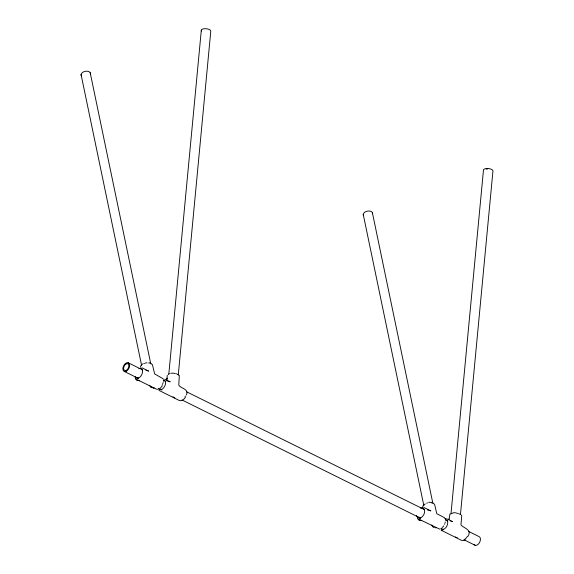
<?xml version="1.0" encoding="UTF-8"?>
<svg xmlns="http://www.w3.org/2000/svg" width="574" height="574" viewBox="0 0 574 574"><rect width="100%" height="100%" fill="white"/><g stroke="black" fill="none" stroke-linecap="round" stroke-linejoin="round"><path stroke-width="0.86" d="M140.458 367.267L140.895 365.667L142.646 363.859M163.612 382.176L163.662 381.617M201.316 30.157L168.849 373.724M178.284 374.894L210.773 31.319A4.771 2.002 5.4 0 0 205.485 28.7A4.771 2.002 5.4 0 0 201.567 31.068M460.448 514.699L492.937 171.124A4.771 2.002 5.4 0 0 488.711 168.584A4.771 2.002 5.4 0 0 483.473 169.961L451.013 513.529M166.776 380.411L167.264 375.267M449.019 519.355L449.916 514.024M167.142 378.962L167.479 378.144M186.349 395.056C189.65 388.785 179.597 388.232 178.779 384.939L179.31 375.331M467.817 536.554C472.675 529.371 463.369 528.367 460.944 524.744L461.761 516.091L461.41 515.036M185.352 397.287C184.175 399.31 181.678 401.599 179.188 400.437L158.905 390.356M423.303 505.091L422.636 507.359M162.155 386.094L160.246 388.254M166.532 378.818L167.199 378.338M465.227 539.66L463.412 540.5L461.604 540.371L441.062 530.161M420.441 508.055L421.302 507.588M435.372 527.843L436.305 527.721L435.479 527.42M153.473 387.916L153.681 387.866M421.101 520.525L421.775 520.525L421 520.518M445.115 518.767L446.342 518.731M153.373 387.916L154.148 387.916L153.653 387.759M167.723 381.33L170.234 381.796L164.917 379.163M428.599 502.279L431.44 502.35M158.008 389.308L156.343 389.122L136.296 379.192M139.145 380.67L139.611 380.72L139.116 380.555M453.316 512.776L455.584 512.761M457.227 537.702L456.244 537.529M422.672 507.265L423.074 507.28M439.749 529.156L418.46 518.996M427.393 509.963L427.996 509.999M174.862 397.911L172.975 396.742M145.832 370.194L148.652 371.105L141.9 367.762M450.669 521.063L452.398 521.601L447.074 518.968M428.599 510.092L430.816 510.91L424.064 507.567M149.792 362.668L152.426 364.655L154.621 373.875L163.045 378.74M442.102 530.476L441.636 530.29M420.95 520.216L421.18 520.317M150.711 386.811L151.579 387.228M424.552 509.683L186.665 391.82M445.381 519.972L447.785 521.156M468.614 531.438L479.025 536.582A4.771 2.92 -63.6 0 1 479.304 542.911A4.771 2.92 -63.6 0 1 474.117 544.403M124.285 371.457L138.707 378.575M158.733 388.469L161.94 390.047M181.965 399.942L420.656 518.207M128.203 362.761L142.617 369.929M163.439 380.275L165.843 381.473M441.478 528.561L443.078 529.357M463.9 539.704L475.107 545.278M420.613 518.681L418.941 517.138M456.165 537.494L455.447 536.934M433.356 503.104L434.697 504.718L436.778 513.68L444.348 517.64L445.402 518.925M138.083 378.646L136.777 377.333M432.846 503.24L372.339 212.466M363.227 214.353L423.827 505.565M150.775 363.88L90.183 72.661M81.063 74.548L141.577 365.315M416.71 516.571L416.595 515.531M152.67 387.493A2.124 1.033 51.9 0 1 151.895 387.766M151.113 387.357A2.124 1.033 51.9 0 1 149.699 385.226M143.744 363.722A5.302 3.308 -11.8 0 1 144.519 363.378M145.344 363.105A5.302 3.308 -11.8 0 1 147.059 362.825M148.723 362.912A5.302 3.308 -11.8 0 1 149.477 363.091M138.851 368.673A5.302 3.25 -63.6 0 1 142.495 370.919A5.302 3.25 -63.6 0 1 139.719 377.297A5.302 3.25 -63.6 0 1 135.313 376.802M137.358 380.562A2.124 1.033 51.9 0 1 135.292 378.467M135.163 378.029A2.124 1.033 51.9 0 1 135.141 377.635M138.133 380.289A2.124 1.033 51.9 0 1 137.961 380.497M162.93 382.915A5.302 3.25 -63.6 0 1 162.722 383.733M162.413 384.544A5.302 3.25 -63.6 0 1 162.026 385.333M138.04 377.714A2.124 1.033 51.9 0 1 137.774 377.326M81.329 75.847A4.771 2.978 -11.8 0 1 85.153 71.341A4.771 2.978 -11.8 0 1 90.448 73.96M168.282 374.607A5.302 2.224 5.4 0 1 168.519 374.27M168.892 373.968A5.302 2.224 5.4 0 1 169.395 373.703M170.715 373.322A5.302 2.224 5.4 0 1 174.919 373.416M175.737 373.609A5.302 2.224 5.4 0 1 176.491 373.853M177.165 374.14A5.302 2.224 5.4 0 1 177.732 374.463M178.191 374.815A5.302 2.224 5.4 0 1 178.514 375.181M163.181 379.773A5.302 3.25 -63.6 0 1 164.695 386.273A5.302 3.25 -63.6 0 1 158.618 388.706M166.503 379.844A2.124 1.421 70.7 0 1 166.711 379.464M185.431 396.06A5.302 3.25 -63.6 0 1 185.029 396.842M450.683 514.074A5.302 2.224 5.4 0 1 451.056 513.773M451.559 513.508A5.302 2.224 5.4 0 1 452.872 513.127M456.23 513.077A5.302 2.224 5.4 0 1 457.901 513.414M458.655 513.658A5.302 2.224 5.4 0 1 459.322 513.945M459.896 514.268A5.302 2.224 5.4 0 1 460.348 514.62M445.338 519.578A5.302 3.25 -63.6 0 1 446.852 526.078A5.302 3.25 -63.6 0 1 440.782 528.511M448.868 519.269A2.124 1.421 70.7 0 1 449.155 519.004M467.193 536.647A5.302 3.25 -63.6 0 1 465.012 539.051M363.493 215.652A4.771 2.978 -11.8 0 1 367.317 211.146A4.771 2.978 -11.8 0 1 372.605 213.765M434.389 527.599A2.124 1.033 51.9 0 1 432.875 526.817M432.516 526.401A2.124 1.033 51.9 0 1 431.863 525.031M424.129 504.941A5.302 3.308 -11.8 0 1 425.212 503.95M426.676 503.183A5.302 3.308 -11.8 0 1 427.501 502.91M431.634 502.896A5.302 3.308 -11.8 0 1 432.308 503.161M421.625 508.255A5.302 3.25 -63.6 0 1 423.842 514.569A5.302 3.25 -63.6 0 1 417.477 516.607M420.118 520.302A2.124 1.033 51.9 0 1 419.522 520.367M419.142 520.223A2.124 1.033 51.9 0 1 417.298 517.439M445.209 521.917A5.302 3.25 -63.6 0 1 445.094 522.72M444.879 523.538A5.302 3.25 -63.6 0 1 444.577 524.349M443.724 525.87A5.302 3.25 -63.6 0 1 442.023 527.585M420.512 517.877A2.124 1.033 51.9 0 1 420.204 517.518M486.221 169.072A3.717 1.557 5.4 0 1 487.771 168.957M126.172 371.285A4.771 2.92 -63.6 0 0 129.2 363.636A4.771 2.92 -63.6 0 0 123.367 366.399A4.771 2.92 -63.6 0 0 126.172 371.285M126.187 370.359A3.717 2.274 -63.6 0 0 128.54 364.411A3.717 2.274 -63.6 0 0 124.006 366.556A3.717 2.274 -63.6 0 0 126.187 370.359"/></g></svg>
